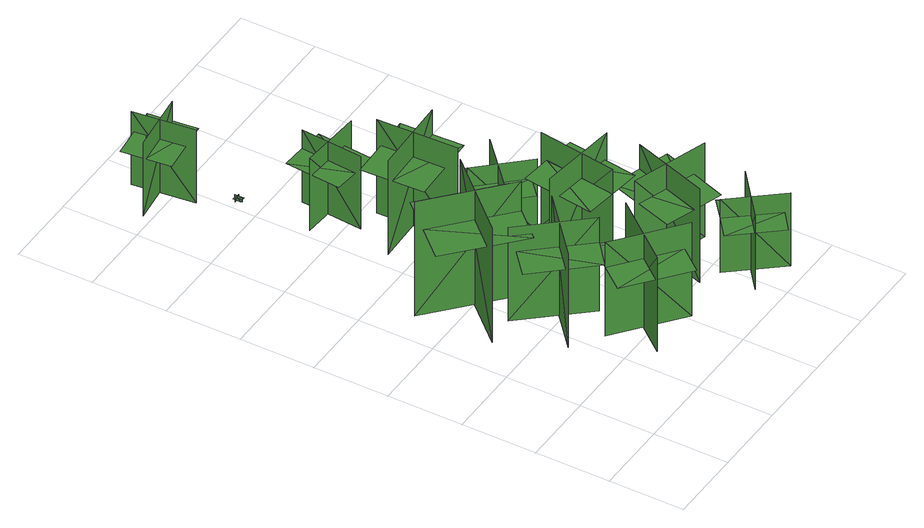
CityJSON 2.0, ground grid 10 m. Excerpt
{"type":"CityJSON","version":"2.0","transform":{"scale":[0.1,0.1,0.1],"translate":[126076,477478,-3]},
"CityObjects":{
"tree1":{"type":"SolitaryVegetationObject","geometry":[{"type":"MultiSurface","lod":"1","boundaries":[[[0,1,2]],[[0,2,3]],[[4,5,6]],[[4,6,7]],[[8,9,10]],[[8,10,11]],[[8,12,13]],[[8,13,9]]]}]},
"tree2":{"type":"SolitaryVegetationObject","geometry":[{"type":"MultiSurface","lod":"1","boundaries":[[[14,15,16]],[[14,16,17]],[[18,19,20]],[[18,20,21]],[[22,23,24]],[[22,24,25]],[[22,26,27]],[[22,27,23]]]}]},
"tree3":{"type":"SolitaryVegetationObject","geometry":[{"type":"MultiSurface","lod":"1","boundaries":[[[28,29,30]],[[28,30,31]],[[32,33,34]],[[32,34,35]],[[36,37,38]],[[36,38,39]],[[36,40,41]],[[36,41,37]]]}]},
"tree4":{"type":"SolitaryVegetationObject","geometry":[{"type":"MultiSurface","lod":"1","boundaries":[[[42,43,44]],[[42,44,45]],[[46,47,48]],[[46,48,49]],[[50,51,52]],[[50,52,53]],[[50,54,55]],[[50,55,51]]]}]},
"tree5":{"type":"SolitaryVegetationObject","geometry":[{"type":"MultiSurface","lod":"1","boundaries":[[[56,57,58]],[[56,58,59]],[[60,61,62]],[[60,62,63]],[[64,65,66]],[[64,66,67]],[[64,68,69]],[[64,69,65]]]}]},
"tree6":{"type":"SolitaryVegetationObject","geometry":[{"type":"MultiSurface","lod":"1","boundaries":[[[70,71,72]],[[70,72,73]],[[74,75,76]],[[74,76,77]],[[78,79,80]],[[78,80,81]],[[78,82,83]],[[78,83,79]]]}]},
"tree7":{"type":"SolitaryVegetationObject","geometry":[{"type":"MultiSurface","lod":"1","boundaries":[[[84,85,86]],[[84,86,87]],[[88,89,90]],[[88,90,91]],[[92,93,94]],[[92,94,95]],[[92,96,97]],[[92,97,93]]]}]},
"tree8":{"type":"SolitaryVegetationObject","geometry":[{"type":"MultiSurface","lod":"1","boundaries":[[[98,99,100]],[[98,100,101]],[[102,103,104]],[[102,104,105]],[[106,107,108]],[[106,108,109]],[[106,110,111]],[[106,111,107]]]}]},
"tree9":{"type":"SolitaryVegetationObject","geometry":[{"type":"MultiSurface","lod":"1","boundaries":[[[112,113,114]],[[112,114,115]],[[116,117,118]],[[116,118,119]],[[120,121,122]],[[120,122,123]],[[120,124,125]],[[120,125,121]]]}]},
"tree10":{"type":"SolitaryVegetationObject","geometry":[{"type":"MultiSurface","lod":"1","boundaries":[[[126,127,128]],[[126,128,129]],[[130,131,132]],[[130,132,133]],[[134,135,136]],[[134,136,137]],[[134,138,139]],[[134,139,135]]]}]},
"tree11":{"type":"SolitaryVegetationObject","geometry":[{"type":"MultiSurface","lod":"1","boundaries":[[[140,141,142]],[[140,142,143]],[[144,145,146]],[[144,146,147]],[[148,149,150]],[[148,150,151]],[[148,152,153]],[[148,153,149]]]}]}
},
"vertices":[
[35,345,12],[131,258,12],[131,258,184],[35,345,184],[40,243,12],[128,339,12],[128,339,184],[40,243,184],[43,338,140],[131,258,140],[165,296,140],[77,376,140],[8,300,140],[96,220,140],
[83,247,12],[153,166,12],[153,166,153],[83,247,153],[78,163,12],[158,233,12],[158,233,153],[78,163,153],[89,240,116],[153,166,116],[184,194,116],[120,267,116],[57,212,116],[121,139,116],
[202,70,11],[119,137,11],[119,137,152],[202,70,152],[193,154,11],[126,71,11],[126,71,152],[193,154,152],[195,76,115],[119,137,115],[93,105,115],[168,43,115],[221,108,115],[146,170,115],
[33,711,7],[115,721,7],[115,721,117],[33,711,117],[85,671,7],[75,753,7],[75,753,117],[85,671,117],[40,712,88],[115,721,88],[111,753,88],[36,744,88],[44,679,88],[119,688,88],
[107,624,13],[115,624,13],[115,634,13],[107,634,13],[111,624,17],[111,624,10],[111,634,10],[111,634,17],[107,631,13],[115,631,13],[115,631,10],[107,631,10],[107,631,16],[115,631,16],
[120,432,7],[226,436,7],[226,436,148],[120,432,148],[182,375,7],[178,482,7],[178,482,148],[182,375,148],[129,432,111],[226,436,111],[224,478,111],[127,474,111],[131,390,111],[228,394,111],
[141,482,9],[148,565,9],[148,565,118],[141,482,118],[191,525,9],[108,531,9],[108,531,118],[191,525,118],[142,489,90],[148,565,90],[115,567,90],[109,492,90],[174,487,90],[180,562,90],
[244,305,8],[188,366,8],[188,366,117],[244,305,117],[246,370,8],[185,314,8],[185,314,117],[246,370,117],[239,310,89],[188,366,89],[164,344,89],[215,288,89],[263,332,89],[212,388,89],
[255,306,8],[240,200,8],[240,200,149],[255,306,149],[188,254,8],[293,240,8],[293,240,149],[188,254,149],[253,297,112],[240,200,112],[282,195,112],[295,291,112],[212,302,112],[199,206,112],
[263,96,7],[296,197,7],[296,197,148],[263,96,148],[337,134,7],[236,168,7],[236,168,148],[337,134,148],[265,105,111],[296,197,111],[256,210,111],[226,118,111],[305,92,111],[336,184,111],
[344,22,6],[292,86,6],[292,86,116],[344,22,116],[350,87,6],[286,35,6],[286,35,116],[350,87,116],[339,27,88],[292,86,88],[266,65,88],[314,7,88],[365,48,88],[317,107,88]
]}
